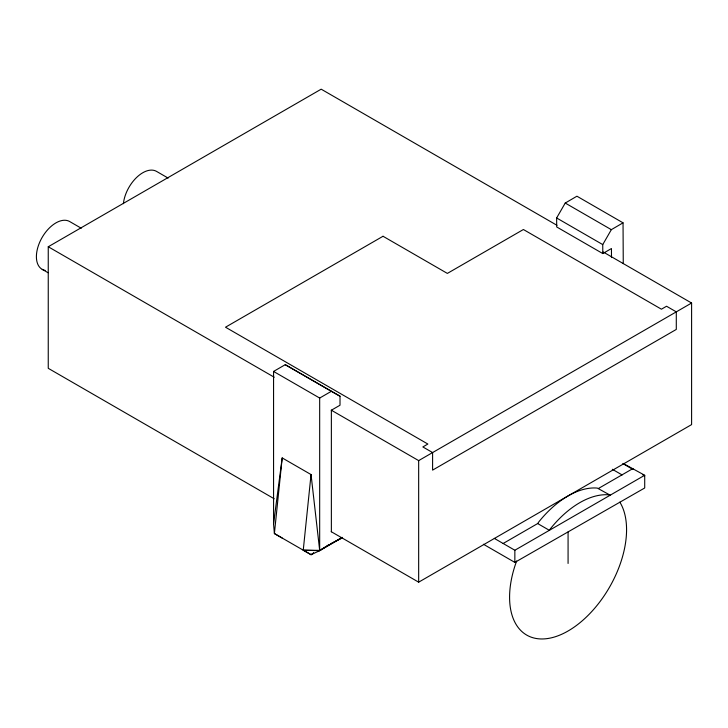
<?xml version="1.0" encoding="UTF-8"?>
<svg xmlns="http://www.w3.org/2000/svg" width="728" height="728" viewBox="0 0 728 728"><rect width="100%" height="100%" fill="white"/><g stroke="black" fill="none" stroke-linecap="round" stroke-linejoin="round"><path stroke-width="1.09" d="M310.756 476.813L311.047 474.565L303.248 550.204L319.674 550.368L311.047 474.565L282.191 457.912L274.392 533.551L311.065 554.69L319.674 550.687L342.269 537.555M483.428 544.253L514.851 562.398L644.708 487.978L644.708 475.266L623.123 463.436M273.564 523.75L282.191 457.912M611.493 257.576L611.447 248.521L602.802 253.571L556.683 226.945L556.638 217.972L565.228 203.048L576.922 196.205L623.041 222.832L623.259 263.618M602.802 253.571L602.748 244.599L611.338 229.666L623.041 222.832M537.664 523.559L538.838 521.849A82.71 47.757 -60 0 1 597.324 488.088L610.182 495.195L609.018 494.84A82.71 47.757 -60 0 0 550.532 528.601L549.367 530.312L537.664 523.559L503.148 543.488M313.622 553.08A20.466 10.547 -0.3 0 1 311.065 554.69L303.248 550.204L319.674 550.687L328.874 544.644M274.229 498.789L48.248 368.313L48.248 246.756L321.185 89.18L556.993 225.316M282.218 538.038L274.392 533.551L273.564 524.06L273.564 371.435L285.258 364.683L340.012 396.214L340.012 405.223L331.367 410.21L331.367 531.777M273.564 371.435L319.674 398.052L331.367 391.3L340.012 396.214M331.222 410.128L418.664 460.615L691.6 303.03L691.6 424.597L418.664 582.173L331.222 531.686M319.674 550.368L342.196 537.364M598.489 488.442L633.005 468.514M494.303 538.383L514.851 550.241L644.708 475.266M330.821 543.725L342.187 537.937M565.228 203.048L611.338 229.666M556.638 217.972L602.748 244.599M603.175 251.979L691.6 303.03M168.132 178.087L156.438 171.335A27.573 15.916 -60 0 0 136.345 177.714A27.573 15.916 -60 0 0 123.405 203.676M642.688 474.729L644.635 475.857M623.041 463.7L632.86 469.369M612.303 469.269L622.121 474.938M81.272 228.237L69.579 221.485A27.573 15.916 -60 0 0 40.732 240.031A27.573 15.916 -60 0 0 45.191 270.416M285.258 364.683L331.367 391.3M48.248 246.756L274.229 377.222M42.215 269.36L48.066 272.736M568.077 531.94L568.077 563.454M514.851 550.241L514.851 562.398M418.664 460.615L418.664 582.173M319.674 398.052L319.674 550.687M313.613 552.898A20.402 11.812 -0.2 0 1 311.065 554.69M619.856 502.156A82.71 47.757 -60 0 1 567.713 631.203A82.71 47.757 -60 0 1 516.643 560.988M383.028 236.263L225.507 327.209L427.864 444.044L422.85 446.937L432.596 452.561L432.596 470.124L676.294 329.429L676.294 311.866L666.548 306.242L661.424 309.2L523.396 229.511L447.365 273.409L383.028 236.263"/></g></svg>
